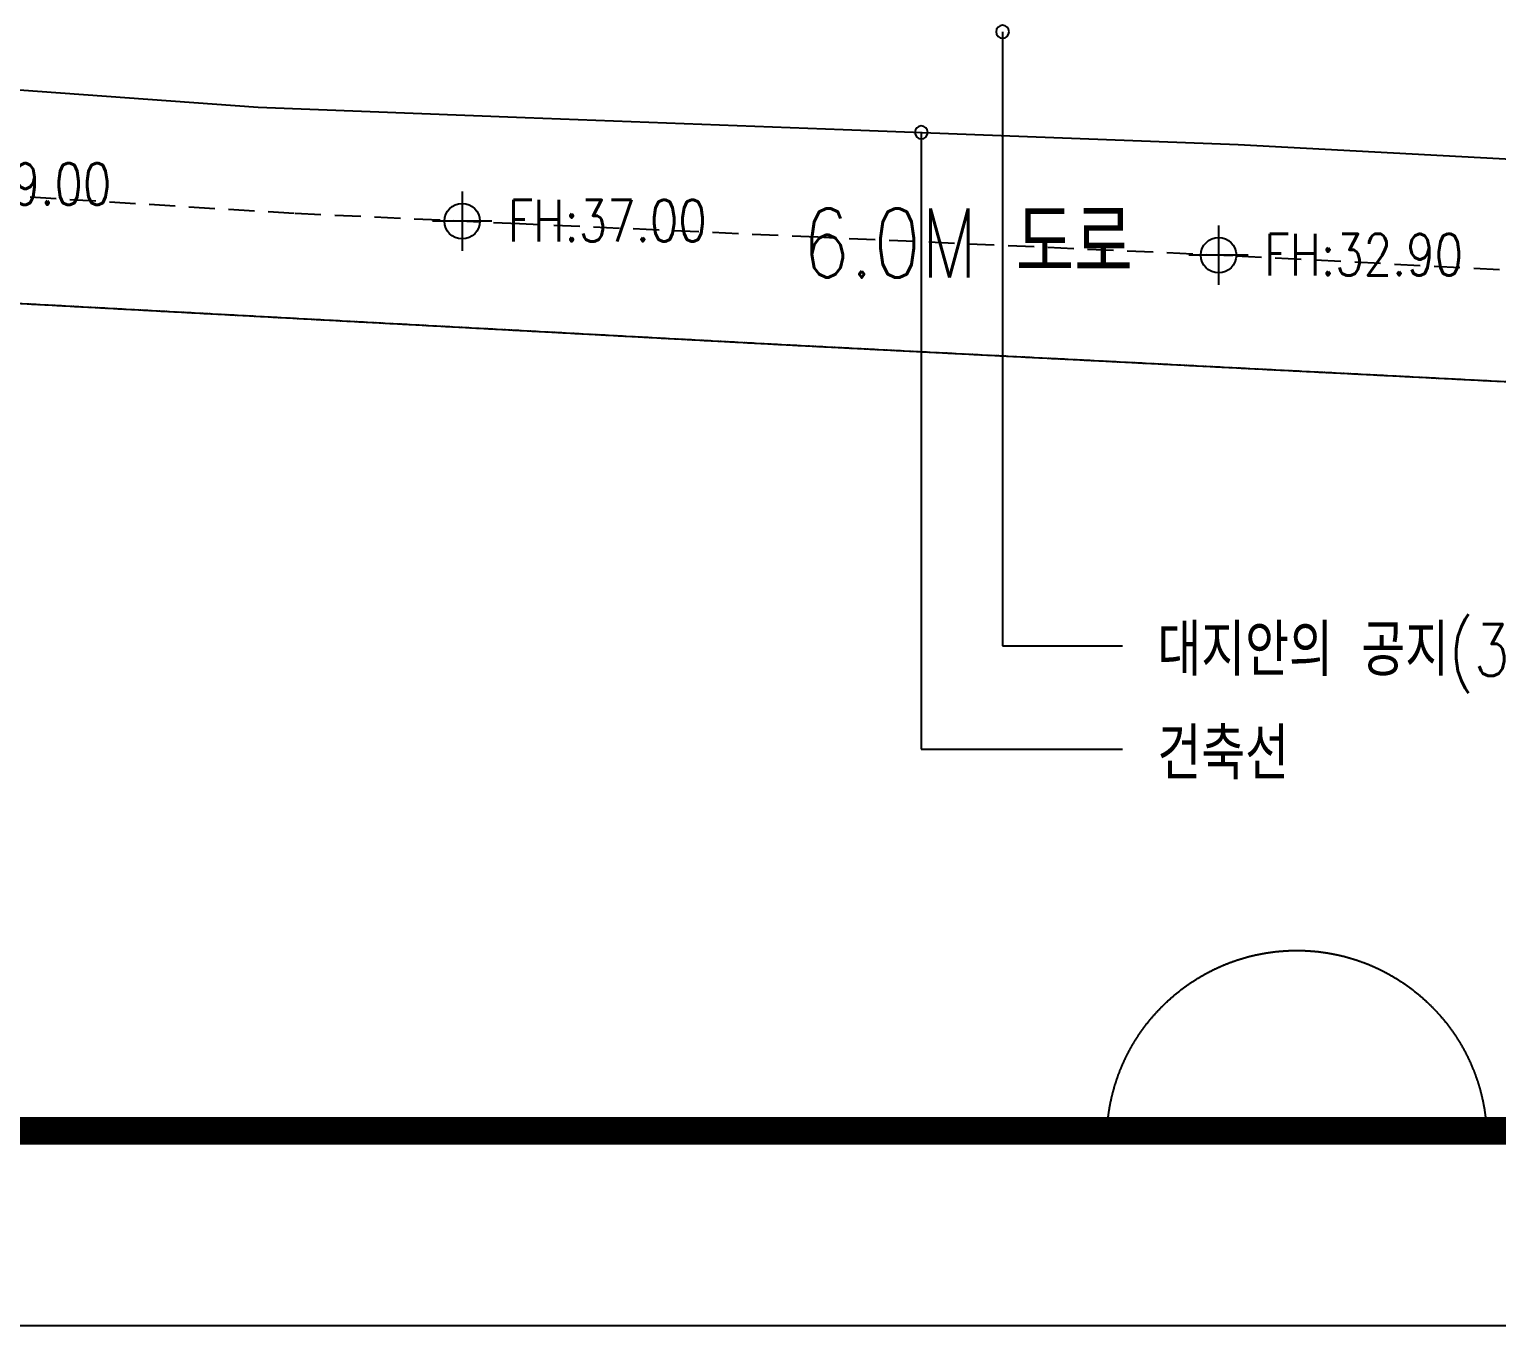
# Model space of a CAD drawing. Header units: millimetres. Extents: x 1145859089 to 1147511753, y -1047484727 to -1047247487.
# Drawn here: x 1147236887 to 1147279347, y -1047484727 to -1047447211 of the extents above; entities that cross this region are included whole.
import ezdxf
from ezdxf.enums import TextEntityAlignment as Align
from ezdxf.xclip import XClip

# ---------------------------------------------------------------- set-up
doc = ezdxf.new("R2010")
doc.units = ezdxf.units.MM
doc.header["$LTSCALE"] = 100
doc.header["$MEASUREMENT"] = 0
doc.header["$XCLIPFRAME"] = 2
doc.linetypes.add('단지배치도$0$HID', pattern=[2.3, 1.5, -0.8])
doc.linetypes.add('단지배치도$0$PHANTOM', pattern=[2.5, 1.25, -0.25, 0.25, -0.25, 0.25, -0.25])
doc.layers.get('0').update_dxf_attribs({"linetype": 'CONTINUOUS'})
doc.layers.get('Defpoints').update_dxf_attribs({"linetype": 'CONTINUOUS'})
for name, color, linetype in [('SHEET', 7, 'CONTINUOUS'), ('SHEET$0$BDR', 4, 'CONTINUOUS'), ('SHEET$0$sheet', 3, 'CONTINUOUS'), ('XREF', 135, 'CONTINUOUS'), ('단지배치도$0$S240910', 33, 'CONTINUOUS'), ('단지배치도$0$W240910', 135, 'CONTINUOUS')]:
    doc.layers.add(name, color=color, linetype=linetype)
doc.layers.add('단지배치도$0$DEFPOINT', color=7, linetype='CONTINUOUS', plot=False)
doc.styles.add('단지배치도$0$WS1', font='romans.shx', dxfattribs={"width": 0.8, "bigfont": 'whgtxt.shx'})

# ---------------------------------------------------------------- blocks, each defined once
blk = doc.blocks.new('SHEET$0$zw$653F')
at = {"layer": 'Defpoints', "color": 0}
blk.add_lwpolyline([(826.33, 0), (0, 0), (0, -593.1), (826.33, -593.1)], close=True, dxfattribs=at)
at = {"layer": 'SHEET$0$sheet', "const_width": 2}
blk.add_lwpolyline([(27.5, -27.5), (813.83, -27.5), (813.83, -579), (27.5, -579)], close=True, dxfattribs=at)
blk = doc.blocks.new('SHEET$0$미소건축시트')
blk.add_blockref('SHEET$0$zw$653F', (0, 593.1))
blk = doc.blocks.new('SHEET')
at = {"layer": 'SHEET$0$BDR', "xscale": 100, "yscale": 100, "zscale": 100}
blk.add_blockref('SHEET$0$미소건축시트', (1200122, -1758265), dxfattribs=at)
blk = doc.blocks.new('단지배치도$0$zw$9902')
at = {"layer": '단지배치도$0$DEFPOINT'}
blk.add_circle((13294, -108000), 5500, dxfattribs=at)
at = {"layer": '단지배치도$0$W240910'}
for p, q in [((4780, -75913), (4780, -93686)), ((-28145, -77278), (-16767, -78090)), ((-16767, -78090), (-9035, -78397)), ((-9035, -78397), (164, -78741)), ((164, -78741), (11597, -79173)), ((2427, -78826), (2427, -96673)), ((11597, -79173), (20474, -79654)), ((-10860, -80538), (-10860, -82253)), ((-10002, -81395), (-11717, -81395)), ((11029, -81522), (11029, -83237)), ((11886, -82379), (10171, -82379)), ((4780, -93686), (8251, -93686)), ((2427, -96673), (8251, -96673))]:
    blk.add_line(p, q, dxfattribs=at)
at = {"layer": '단지배치도$0$W240910', "linetype": '단지배치도$0$HID', "ltscale": 5}
for p, q in [((-15724, -81174), (-35762, -79932)), ((-9201, -81471), (-15724, -81174)), ((-566, -81861), (-9201, -81471)), ((11432, -82397), (-566, -81861)), ((20310, -82865), (11432, -82397))]:
    blk.add_line(p, q, dxfattribs=at)
at = {"layer": '단지배치도$0$W240910', "ltscale": 10}
for p, q in [((-28067, -83535), (-1296, -84980)), ((-1296, -84980), (23551, -86250))]:
    blk.add_line(p, q, dxfattribs=at)
at = {"layer": '단지배치도$0$W240910', "linetype": '단지배치도$0$PHANTOM'}
for p, q in [((-28067, -83535), (-1297, -84980)), ((-1297, -84980), (23551, -86250))]:
    blk.add_line(p, q, dxfattribs=at)
at = {"layer": '단지배치도$0$W240910'}
for centre in [(-10860, -81395), (11029, -82379)]:
    blk.add_circle(centre, 514, dxfattribs=at)
for centre, start, end in [((4780, -75913), 0, 180), ((4780, -75913), 180, 0), ((2427, -78826), 0, 180), ((2427, -78826), 180, 0)]:
    blk.add_arc(centre, 188, start, end, dxfattribs=at)
at = {"layer": '단지배치도$0$S240910', "style": '단지배치도$0$WS1', "width": 0.8}
for s, height, p in [('FH:39.00', 1200, (-26772, -80918)), ('FH:37.00', 1200, (-9542, -81977)), ('FH:32.90', 1200, (12346, -82962)), ('대지안의 공지(3M)', 1500, (9257, -94554)), ('건축선', 1500, (9257, -97553))]:
    blk.add_text(s, height=height, dxfattribs=at).set_placement(p)
blk.add_text('6.0M 도로', height=2000, dxfattribs=at).set_placement((3765, -83027), align=Align.CENTER)
blk = doc.blocks.new('단지배치도')
blk.add_blockref('단지배치도$0$zw$9902', (141034, 142437))

msp = doc.modelspace()

# ---------------------------------------------------------------- block references
at = {"layer": 'SHEET', "linetype": 'Continuous', "ltscale": 2, "xscale": 4, "yscale": 4, "zscale": 4}
msp.add_blockref('SHEET', (1142380731.785877, -1040451665.300647), dxfattribs=at)
at = {"layer": 'XREF'}
ref = msp.add_blockref('단지배치도', (1147119237.834579, -1047513806.462535), dxfattribs=at)
XClip(ref).set_block_clipping_path([(72982.4064819524, 34919.7593965302), (360382.4067475507, 255319.7593436702)])

doc.saveas('drawing.dxf')
